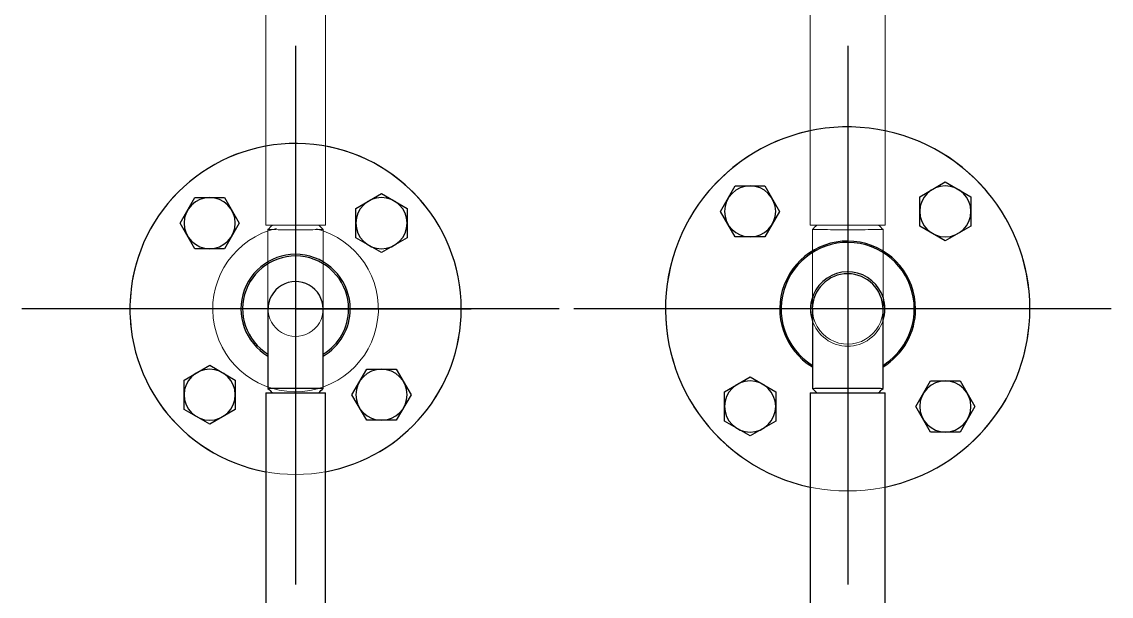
# Model space of a CAD drawing. Extents: x -681219 to -550379, y -242630 to -158199.
# Drawn here: x -643768.4 to -643275.1, y -222210.7 to -221950.4 of the extents above; entities that cross this region are included whole.
import ezdxf
from ezdxf.lldxf.tags import DXFTag

# ---------------------------------------------------------------- set-up
doc = ezdxf.new("R2010")
doc.units = 0
doc.header["$LTSCALE"] = 1000
doc.layers.get('0').update_dxf_attribs({"linetype": 'CONTINUOUS'})
for name, color, linetype in [('AAC1606501', 7, 'CONTINUOUS'), ('AAC1607001', 7, 'CONTINUOUS'), ('center', 253, 'CENTER2'), ('H05020102', 7, 'CONTINUOUS'), ('MYGL00710037', 7, 'CONTINUOUS'), ('MYGL00710049', 7, 'CONTINUOUS'), ('S02010501', 7, 'CONTINUOUS'), ('S02010601', 7, 'CONTINUOUS'), ('S02020203', 7, 'CONTINUOUS'), ('S02020303', 7, 'CONTINUOUS'), ('S02130801', 7, 'CONTINUOUS')]:
    doc.layers.add(name, color=color, linetype=linetype)
doc.layers.add('famsun', color=7, linetype='CONTINUOUS', lineweight=0)
tags = doc.linetypes.add('CENTER2', pattern=[28.575, 19.05, -3.175, 3.175, -3.175]).pattern_tags.tags
tags[10:11] = [DXFTag(74, 4), DXFTag(75, 0), DXFTag(340, '0'), DXFTag(46, 0.0), DXFTag(50, 0.0), DXFTag(44, 0.0), DXFTag(45, 0.0)]
tags[8:9] = [DXFTag(74, 4), DXFTag(75, 0), DXFTag(340, '0'), DXFTag(46, 0.0), DXFTag(50, 0.0), DXFTag(44, 0.0), DXFTag(45, 0.0)]
tags[6:7] = [DXFTag(74, 4), DXFTag(75, 0), DXFTag(340, '0'), DXFTag(46, 0.0), DXFTag(50, 0.0), DXFTag(44, 0.0), DXFTag(45, 0.0)]
tags[4:5] = [DXFTag(74, 4), DXFTag(75, 0), DXFTag(340, '0'), DXFTag(46, 0.0), DXFTag(50, 0.0), DXFTag(44, 0.0), DXFTag(45, 0.0)]

# ---------------------------------------------------------------- blocks, each defined once
blk = doc.blocks.new('MYGL007B0001XY_A-MYGL165_1_V_1', base_point=(16242.13, -1235.9))
at = {"color": 0, "linetype": 'ByBlock', "lineweight": -2}
for p, q in [((16344.13, -903.9), (16344.13, -1197.9)), ((16378.13, -1197.9), (16378.13, -903.9)), ((16597.63, -1017.9), (16597.63, -1197.9)), ((16624.63, -1197.9), (16624.63, -1017.9)), ((16378.13, -1197.9), (16344.13, -1197.9)), ((16375.13, -1197.9), (16347.13, -1197.9)), ((16624.63, -1197.9), (16597.63, -1197.9)), ((16621.63, -1197.9), (16600.63, -1197.9)), ((16345.13, -1199.92), (16345.13, -1235.84)), ((16377.13, -1235.84), (16377.13, -1199.89)), ((16598.63, -1199.91), (16598.63, -1235.84)), ((16623.63, -1235.84), (16623.63, -1199.89))]:
    blk.add_line(p, q, dxfattribs=at)
for centre, radius, start, end in [((16361.13, -1235.9), 82.5, 101.8916, 78.1084), ((16611.13, -1235.9), 75, 100.3698, 79.6302), ((16611.13, -1235.9), 37.5, 104.6189, 76.7171), ((16361.13, -1235.9), 16.85, 161.7236, 18.2764), ((16361.13, -1235.84), 16.01, 179.518, 359.7655), ((16611.13, -1235.9), 12.5, 178.1624, 189.6194), ((16611.13, -1235.84), 12.5, 180.2496, 1.0781), ((16611.13, -1235.9), 12.5, 348.7297, 0)]:
    blk.add_arc(centre, radius, start, end, dxfattribs=at)
for points in [[(16347.13, -1197.9), (16346.46, -1198.56), (16345.8, -1199.23), (16345.13, -1199.9)], [(16377.13, -1199.9), (16376.46, -1199.23), (16375.8, -1198.56), (16375.13, -1197.9)], [(16600.63, -1197.9), (16599.96, -1198.56), (16599.3, -1199.23), (16598.63, -1199.9)], [(16623.63, -1199.9), (16622.96, -1199.23), (16622.3, -1198.56), (16621.63, -1197.9)]]:
    blk.add_open_spline(points, degree=3, dxfattribs=at)
for points, knots in [([(16377.13, -1199.9), (16377.12, -1199.91), (16376.35, -1199.94), (16372.96, -1199.96), (16367.61, -1199.97), (16361.07, -1199.98), (16354.53, -1199.97), (16349.21, -1199.96), (16345.87, -1199.93), (16345.1, -1199.91), (16345.13, -1199.9), (16345.13, -1199.89)], [0, 0, 0, 0, 0.0592872, 0.1207178, 0.1842889, 0.2500046, 0.3156813, 0.3792226, 0.4406331, 0.4999094, 0.5033462, 0.5033462, 0.5033462, 0.5033462]), ([(16623.63, -1199.9), (16623.63, -1199.9), (16623.64, -1199.91), (16622.81, -1199.94), (16619.24, -1199.97), (16614.07, -1199.98), (16608.31, -1199.98), (16603.12, -1199.97), (16599.51, -1199.94), (16598.64, -1199.91), (16598.63, -1199.9)], [0.500717, 0.500717, 0.500717, 0.500717, 0.5009674, 0.5723361, 0.6436627, 0.7149495, 0.7862105, 0.8574651, 0.9287273, 1, 1, 1, 1])]:
    blk.add_open_spline(points, degree=3, knots=knots, dxfattribs=at)
at = {"layer": 'center', "ltscale": 1.708984}
for p, q in [((16361.13, -1116.62), (16361.13, -1360.79)), ((16611.13, -1116.62), (16611.13, -1360.79)), ((16241.81, -1235.9), (16485.1, -1235.9)), ((16491.81, -1235.9), (16735.1, -1235.9))]:
    blk.add_line(p, q, dxfattribs=at)
blk = doc.blocks.new('SJGL165-F')
blk.add_line((19115.38, -4670.85), (19194.88, -4670.85))
at = {"layer": 'AAC1606501', "color": 7, "linetype": 'Continuous'}
for p, q in [((19063.12, -4631.96), (19069.8, -4620.38)), ((19069.8, -4620.38), (19076.49, -4620.38)), ((19076.49, -4620.38), (19083.18, -4620.38)), ((19083.18, -4620.38), (19089.87, -4631.96)), ((19142.69, -4625.27), (19154.27, -4618.59)), ((19154.27, -4618.59), (19165.86, -4625.27)), ((19142.69, -4631.96), (19142.69, -4625.27)), ((19165.86, -4625.27), (19165.86, -4631.96)), ((19069.8, -4643.54), (19063.12, -4631.96)), ((19089.87, -4631.96), (19083.18, -4643.54)), ((19142.69, -4638.65), (19142.69, -4631.96)), ((19165.86, -4631.96), (19165.86, -4638.65)), ((19154.27, -4645.34), (19142.69, -4638.65)), ((19165.86, -4638.65), (19154.27, -4645.34)), ((19076.49, -4643.54), (19069.8, -4643.54)), ((19083.18, -4643.54), (19076.49, -4643.54)), ((19064.91, -4703.06), (19076.49, -4696.37)), ((19076.49, -4696.37), (19088.07, -4703.06)), ((19140.9, -4709.74), (19147.59, -4698.16)), ((19147.59, -4698.16), (19154.27, -4698.16)), ((19154.27, -4698.16), (19160.96, -4698.16)), ((19160.96, -4698.16), (19167.65, -4709.74)), ((19064.91, -4709.74), (19064.91, -4703.06)), ((19088.07, -4703.06), (19088.07, -4709.74)), ((19064.91, -4716.43), (19064.91, -4709.74)), ((19088.07, -4709.74), (19088.07, -4716.43)), ((19147.59, -4721.33), (19140.9, -4709.74)), ((19167.65, -4709.74), (19160.96, -4721.33)), ((19076.49, -4723.12), (19064.91, -4716.43)), ((19088.07, -4716.43), (19076.49, -4723.12)), ((19154.27, -4721.33), (19147.59, -4721.33)), ((19160.96, -4721.33), (19154.27, -4721.33))]:
    blk.add_line(p, q, dxfattribs=at)
for centre, start, end in [((19076.49, -4631.96), 90, 270), ((19076.49, -4631.96), 270, 90), ((19154.27, -4631.96), 0, 180), ((19154.27, -4631.96), 180, 0), ((19076.49, -4709.74), 0, 180), ((19154.27, -4709.74), 90, 270), ((19154.27, -4709.74), 270, 90), ((19076.49, -4709.74), 180, 0)]:
    blk.add_arc(centre, 11.58, start, end, dxfattribs=at)
at = {"layer": 'AAC1607001', "color": 7, "linetype": 'Continuous'}
for p, q in [((19307.81, -4626.66), (19314.5, -4615.08)), ((19314.5, -4615.08), (19321.19, -4615.08)), ((19321.19, -4615.08), (19327.88, -4615.08)), ((19327.88, -4615.08), (19334.56, -4626.66)), ((19397.99, -4619.97), (19409.58, -4613.28)), ((19409.58, -4613.28), (19421.16, -4619.97)), ((19397.99, -4626.66), (19397.99, -4619.97)), ((19421.16, -4619.97), (19421.16, -4626.66)), ((19314.5, -4638.24), (19307.81, -4626.66)), ((19334.56, -4626.66), (19327.88, -4638.24)), ((19397.99, -4633.35), (19397.99, -4626.66)), ((19421.16, -4626.66), (19421.16, -4633.35)), ((19409.58, -4640.03), (19397.99, -4633.35)), ((19421.16, -4633.35), (19409.58, -4640.03)), ((19321.19, -4638.24), (19314.5, -4638.24)), ((19327.88, -4638.24), (19321.19, -4638.24)), ((19309.61, -4708.36), (19321.19, -4701.67)), ((19321.19, -4701.67), (19332.77, -4708.36)), ((19396.2, -4715.05), (19402.89, -4703.46)), ((19402.89, -4703.46), (19409.58, -4703.46)), ((19409.58, -4703.46), (19416.26, -4703.46)), ((19416.26, -4703.46), (19422.95, -4715.05)), ((19309.61, -4715.05), (19309.61, -4708.36)), ((19332.77, -4708.36), (19332.77, -4715.05)), ((19309.61, -4721.73), (19309.61, -4715.05)), ((19332.77, -4715.05), (19332.77, -4721.73)), ((19402.89, -4726.63), (19396.2, -4715.05)), ((19422.95, -4715.05), (19416.26, -4726.63)), ((19321.19, -4728.42), (19309.61, -4721.73)), ((19332.77, -4721.73), (19321.19, -4728.42)), ((19409.58, -4726.63), (19402.89, -4726.63)), ((19416.26, -4726.63), (19409.58, -4726.63))]:
    blk.add_line(p, q, dxfattribs=at)
for centre, start, end in [((19321.19, -4626.66), 90, 270), ((19321.19, -4626.66), 270, 90), ((19409.58, -4626.66), 0, 180), ((19409.58, -4626.66), 180, 0), ((19321.19, -4715.05), 0, 180), ((19409.58, -4715.05), 90, 270), ((19409.58, -4715.05), 270, 90), ((19321.19, -4715.05), 180, 0)]:
    blk.add_arc(centre, 11.58, start, end, dxfattribs=at)
at = {"layer": 'H05020102', "color": 7, "linetype": 'Continuous'}
for radius, start, end in [(24, 0, 238.6118), (12.5, 168.7297, 180), (24, 301.3882, 0)]:
    blk.add_arc((19115.38, -4670.85), radius, start, end, dxfattribs=at)
at = {"layer": 'MYGL00710037', "color": 7, "linetype": 'Continuous'}
for p, q in [((19348.38, -4708.85), (19382.38, -4708.85)), ((19348.38, -4708.85), (19348.38, -5002.85)), ((19382.38, -5002.85), (19382.38, -4708.85))]:
    blk.add_line(p, q, dxfattribs=at)
at = {"layer": 'MYGL00710049', "color": 7, "linetype": 'Continuous'}
for p, q in [((19101.88, -4708.85), (19128.88, -4708.85)), ((19101.88, -4708.85), (19101.88, -4888.85)), ((19128.88, -4888.85), (19128.88, -4708.85))]:
    blk.add_line(p, q, dxfattribs=at)
at = {"layer": 'S02010501', "color": 7, "linetype": 'Continuous'}
for radius, start, end in [(75, 0, 259.6302), (24.75, 0, 239.6653), (24.75, 300.3347, 0), (75, 280.3698, 0)]:
    blk.add_arc((19115.38, -4670.85), radius, start, end, dxfattribs=at)
at = {"layer": 'S02010601', "color": 7, "linetype": 'Continuous'}
for radius, start, end in [(82.5, 0, 258.1084), (30.75, 0, 238.6459), (30.75, 301.3541, 0), (82.5, 281.8916, 0)]:
    blk.add_arc((19365.38, -4670.85), radius, start, end, dxfattribs=at)
at = {"layer": 'S02020203', "color": 7, "linetype": 'Continuous'}
for p, q in [((19102.88, -4670.91), (19102.88, -4706.86)), ((19127.88, -4706.84), (19127.88, -4670.91))]:
    blk.add_line(p, q, dxfattribs=at)
blk.add_arc((19115.38, -4670.91), 12.5, 0.2496, 181.0781, dxfattribs=at)
blk.add_open_spline([(19102.88, -4706.85), (19102.88, -4706.85), (19102.86, -4706.84), (19103.7, -4706.81), (19107.27, -4706.78), (19112.44, -4706.77), (19118.2, -4706.77), (19123.39, -4706.78), (19127, -4706.81), (19127.87, -4706.84), (19127.88, -4706.85)], degree=3, knots=[0.4992583, 0.4992583, 0.4992583, 0.4992583, 0.5009674, 0.5723361, 0.6436627, 0.7149495, 0.7862105, 0.8574651, 0.9287273, 1, 1, 1, 1], dxfattribs=at)
for points in [[(19102.88, -4706.85), (19103.55, -4707.52), (19104.22, -4708.19), (19104.88, -4708.85)], [(19125.88, -4708.85), (19126.55, -4708.19), (19127.22, -4707.52), (19127.88, -4706.85)]]:
    blk.add_open_spline(points, degree=3, dxfattribs=at)
at = {"layer": 'S02020303', "color": 7, "linetype": 'Continuous'}
for p, q in [((19349.38, -4670.91), (19349.38, -4706.86)), ((19381.38, -4706.83), (19381.38, -4670.91)), ((19351.38, -4708.85), (19379.38, -4708.85))]:
    blk.add_line(p, q, dxfattribs=at)
for start, end in [(0, 179.7655), (359.518, 0)]:
    blk.add_arc((19365.38, -4670.91), 16.01, start, end, dxfattribs=at)
blk.add_open_spline([(19349.38, -4706.85), (19349.39, -4706.84), (19350.16, -4706.81), (19353.55, -4706.79), (19358.9, -4706.78), (19365.44, -4706.77), (19371.98, -4706.78), (19377.3, -4706.79), (19380.65, -4706.81), (19381.39, -4706.84), (19381.38, -4706.85), (19381.38, -4706.85)], degree=3, knots=[0, 0, 0, 0, 0.0592872, 0.1207178, 0.1842889, 0.2500046, 0.3156813, 0.3792226, 0.4406331, 0.4999094, 0.500546, 0.500546, 0.500546, 0.500546], dxfattribs=at)
for points in [[(19349.38, -4706.85), (19350.05, -4707.52), (19350.72, -4708.19), (19351.38, -4708.85)], [(19379.38, -4708.85), (19380.05, -4708.19), (19380.72, -4707.52), (19381.38, -4706.85)]]:
    blk.add_open_spline(points, degree=3, dxfattribs=at)
at = {"layer": 'S02130801', "color": 7, "linetype": 'Continuous'}
for radius, start, end in [(30.15, 0, 237.9486), (16.85, 0, 198.2764), (30.15, 302.0514, 0), (16.85, 341.7236, 0)]:
    blk.add_arc((19365.38, -4670.85), radius, start, end, dxfattribs=at)

msp = doc.modelspace()

# ---------------------------------------------------------------- block references
msp.add_blockref('SJGL165-F', (-662759.7996, -217409.6891))
at = {"layer": 'famsun', "xscale": -1}
msp.add_blockref('MYGL007B0001XY_A-MYGL165_1_V_1', (-643275.4172, -222080.5414), dxfattribs=at)

doc.saveas('drawing.dxf')
